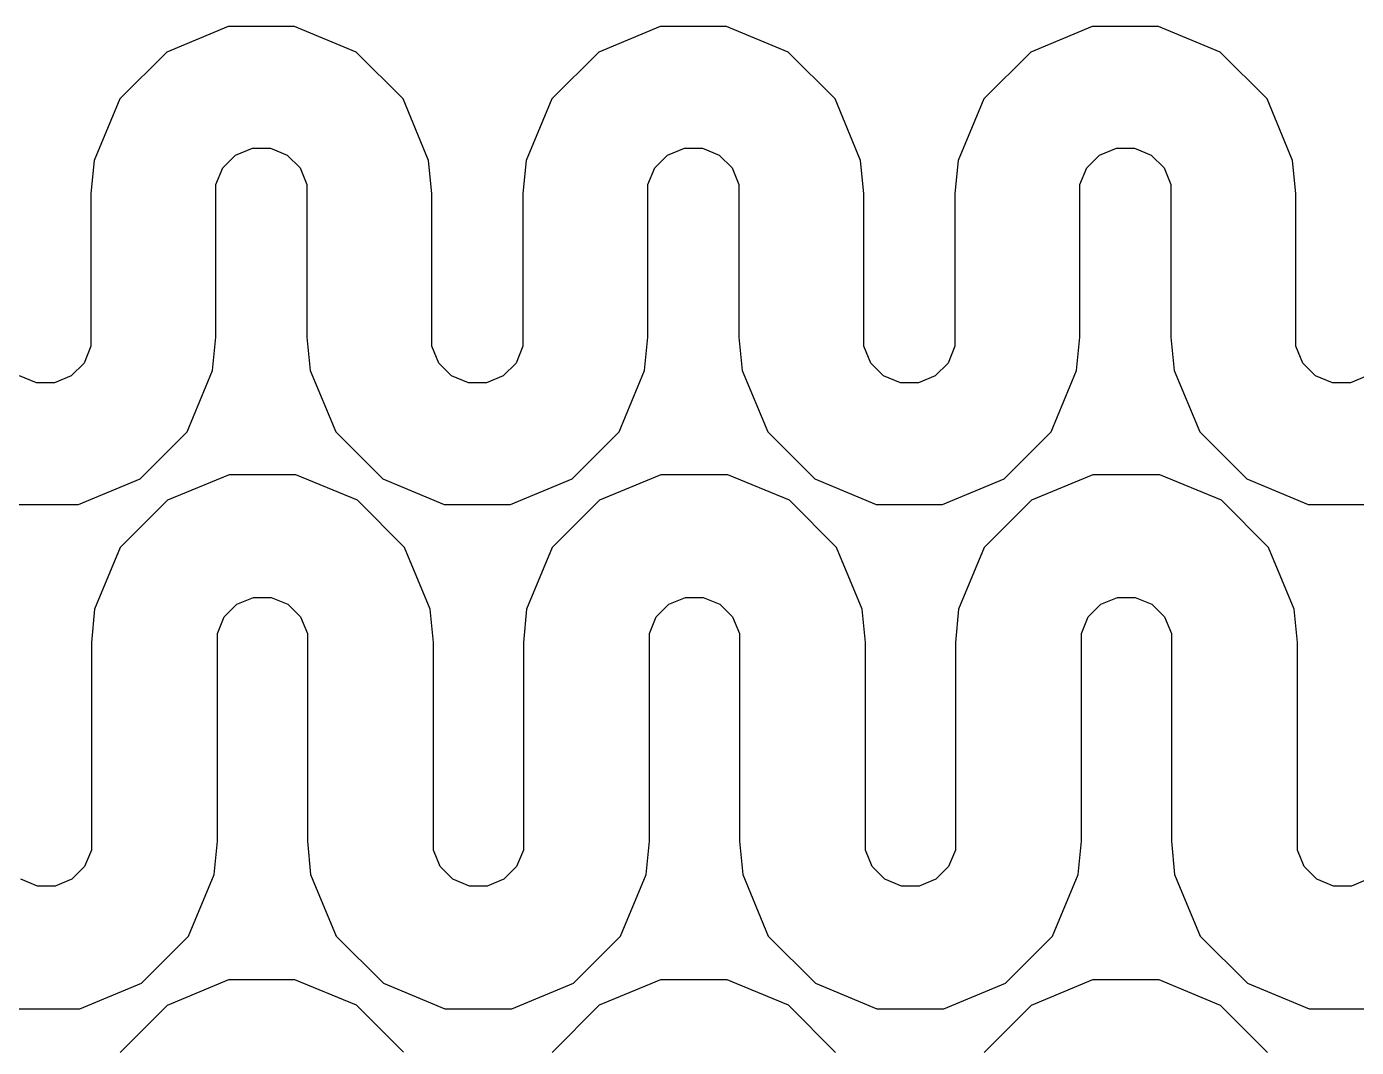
# Model space of a CAD drawing. Header units: metres. Extents: x 0 to 117, y 0 to 64.
# Drawn here: x 59.121 to 63.812, y 32.18 to 35.783 of the extents above; entities that cross this region are included whole.
import ezdxf

# ---------------------------------------------------------------- set-up
doc = ezdxf.new("R2010")
doc.units = ezdxf.units.M

msp = doc.modelspace()

# ---------------------------------------------------------------- linework, layer by layer
for points in [[(63.85, 34.5501), (63.7908, 34.5255), (63.7271, 34.5255), (63.6679, 34.5501), (63.6227, 34.5953), (63.5983, 34.6542), (63.5983, 35.193), (63.5983, 35.193), (63.5983, 35.193), (63.5983, 35.193), (63.5866, 35.3101), (63.5866, 35.3101), (63.5866, 35.3101), (63.5866, 35.3101), (63.5866, 35.3101), (63.5866, 35.3101), (63.5866, 35.3101), (63.5866, 35.3101), (63.497, 35.527), (63.497, 35.527), (63.497, 35.527), (63.497, 35.527), (63.497, 35.527), (63.497, 35.527), (63.497, 35.527), (63.497, 35.527), (63.497, 35.527), (63.497, 35.527), (63.3311, 35.6928), (63.3311, 35.6928), (63.3311, 35.6928), (63.3311, 35.6928), (63.3311, 35.6928), (63.3311, 35.6928), (63.3311, 35.6928), (63.3311, 35.6928), (63.3311, 35.6928), (63.3311, 35.6928), (63.1142, 35.7825), (63.1142, 35.7825), (63.1142, 35.7825), (63.1142, 35.7825), (63.1142, 35.7825), (63.1142, 35.7825), (63.1142, 35.7825), (63.1142, 35.7825), (63.1142, 35.7825), (63.1142, 35.7825), (62.8797, 35.7825), (62.8797, 35.7825), (62.8797, 35.7825), (62.8797, 35.7825), (62.8797, 35.7825), (62.8797, 35.7825), (62.8797, 35.7825), (62.8797, 35.7825), (62.8797, 35.7825), (62.8797, 35.7825), (62.6628, 35.6928), (62.6628, 35.6928), (62.6628, 35.6928), (62.6628, 35.6928), (62.6628, 35.6928), (62.6628, 35.6928), (62.6628, 35.6928), (62.6628, 35.6928), (62.6628, 35.6928), (62.6628, 35.6928), (62.497, 35.527), (62.497, 35.527), (62.497, 35.527), (62.497, 35.527), (62.497, 35.527), (62.497, 35.527), (62.497, 35.527), (62.497, 35.527), (62.497, 35.527), (62.497, 35.527), (62.4073, 35.3101), (62.4073, 35.3101), (62.4073, 35.3101), (62.4073, 35.3101), (62.4073, 35.3101), (62.4073, 35.3101), (62.4073, 35.3101), (62.4073, 35.3101), (62.3956, 35.193), (62.3956, 35.193), (62.3956, 35.193), (62.3956, 35.193), (62.3956, 34.6542), (62.3712, 34.5953), (62.326, 34.5501), (62.2668, 34.5255), (62.2031, 34.5255), (62.1439, 34.5501), (62.0987, 34.5953), (62.0743, 34.6542), (62.0743, 35.193), (62.0743, 35.193), (62.0743, 35.193), (62.0743, 35.193), (62.0626, 35.3101), (62.0626, 35.3101), (62.0626, 35.3101), (62.0626, 35.3101), (62.0626, 35.3101), (62.0626, 35.3101), (62.0626, 35.3101), (62.0626, 35.3101), (61.973, 35.527), (61.973, 35.527), (61.973, 35.527), (61.973, 35.527), (61.973, 35.527), (61.973, 35.527), (61.973, 35.527), (61.973, 35.527), (61.973, 35.527), (61.973, 35.527), (61.8071, 35.6928), (61.8071, 35.6928), (61.8071, 35.6928), (61.8071, 35.6928), (61.8071, 35.6928), (61.8071, 35.6928), (61.8071, 35.6928), (61.8071, 35.6928), (61.8071, 35.6928), (61.8071, 35.6928), (61.5902, 35.7825), (61.5902, 35.7825), (61.5902, 35.7825), (61.5902, 35.7825), (61.5902, 35.7825), (61.5902, 35.7825), (61.5902, 35.7825), (61.5902, 35.7825), (61.5902, 35.7825), (61.5902, 35.7825), (61.3557, 35.7825), (61.3557, 35.7825), (61.3557, 35.7825), (61.3557, 35.7825), (61.3557, 35.7825), (61.3557, 35.7825), (61.3557, 35.7825), (61.3557, 35.7825), (61.3557, 35.7825), (61.3557, 35.7825), (61.1388, 35.6928), (61.1388, 35.6928), (61.1388, 35.6928), (61.1388, 35.6928), (61.1388, 35.6928), (61.1388, 35.6928), (61.1388, 35.6928), (61.1388, 35.6928), (61.1388, 35.6928), (61.1388, 35.6928), (60.973, 35.527), (60.973, 35.527), (60.973, 35.527), (60.973, 35.527), (60.973, 35.527), (60.973, 35.527), (60.973, 35.527), (60.973, 35.527), (60.973, 35.527), (60.973, 35.527), (60.8833, 35.3101), (60.8833, 35.3101), (60.8833, 35.3101), (60.8833, 35.3101), (60.8833, 35.3101), (60.8833, 35.3101), (60.8833, 35.3101), (60.8833, 35.3101), (60.8716, 35.193), (60.8716, 35.193), (60.8716, 35.193), (60.8716, 35.193), (60.8716, 34.6542), (60.8472, 34.5953), (60.802, 34.5501), (60.7428, 34.5255), (60.6791, 34.5255), (60.6199, 34.5501), (60.5747, 34.5953), (60.5503, 34.6542), (60.5503, 35.193), (60.5503, 35.193), (60.5503, 35.193), (60.5503, 35.193), (60.5386, 35.3101), (60.5386, 35.3101), (60.5386, 35.3101), (60.5386, 35.3101), (60.5386, 35.3101), (60.5386, 35.3101), (60.5386, 35.3101), (60.5386, 35.3101), (60.449, 35.527), (60.449, 35.527), (60.449, 35.527), (60.449, 35.527), (60.449, 35.527), (60.449, 35.527), (60.449, 35.527), (60.449, 35.527), (60.449, 35.527), (60.449, 35.527), (60.2831, 35.6928), (60.2831, 35.6928), (60.2831, 35.6928), (60.2831, 35.6928), (60.2831, 35.6928), (60.2831, 35.6928), (60.2831, 35.6928), (60.2831, 35.6928), (60.2831, 35.6928), (60.2831, 35.6928), (60.0662, 35.7825), (60.0662, 35.7825), (60.0662, 35.7825), (60.0662, 35.7825), (60.0662, 35.7825), (60.0662, 35.7825), (60.0662, 35.7825), (60.0662, 35.7825), (60.0662, 35.7825), (60.0662, 35.7825), (59.8317, 35.7825), (59.8317, 35.7825), (59.8317, 35.7825), (59.8317, 35.7825), (59.8317, 35.7825), (59.8317, 35.7825), (59.8317, 35.7825), (59.8317, 35.7825), (59.8317, 35.7825), (59.8317, 35.7825), (59.6148, 35.6928), (59.6148, 35.6928), (59.6148, 35.6928), (59.6148, 35.6928), (59.6148, 35.6928), (59.6148, 35.6928), (59.6148, 35.6928), (59.6148, 35.6928), (59.6148, 35.6928), (59.6148, 35.6928), (59.449, 35.527), (59.449, 35.527), (59.449, 35.527), (59.449, 35.527), (59.449, 35.527), (59.449, 35.527), (59.449, 35.527), (59.449, 35.527), (59.449, 35.527), (59.449, 35.527), (59.3593, 35.3101), (59.3593, 35.3101), (59.3593, 35.3101), (59.3593, 35.3101), (59.3593, 35.3101), (59.3593, 35.3101), (59.3593, 35.3101), (59.3593, 35.3101), (59.3476, 35.193), (59.3476, 35.193), (59.3476, 35.193), (59.3476, 35.193), (59.3476, 34.6542), (59.3232, 34.5953), (59.278, 34.5501), (59.2188, 34.5257), (59.1551, 34.5257), (59.0959, 34.5501)], [(59.0697, 34.0964), (59.3042, 34.0964), (59.3042, 34.0964), (59.3042, 34.0964), (59.3042, 34.0964), (59.3042, 34.0964), (59.3042, 34.0964), (59.3042, 34.0964), (59.3042, 34.0964), (59.3042, 34.0964), (59.3042, 34.0964), (59.5211, 34.1864), (59.5211, 34.1864), (59.5211, 34.1864), (59.5211, 34.1864), (59.5211, 34.1864), (59.5211, 34.1864), (59.5211, 34.1864), (59.5211, 34.1864), (59.5211, 34.1864), (59.5211, 34.1864), (59.687, 34.3522), (59.687, 34.3522), (59.687, 34.3522), (59.687, 34.3522), (59.687, 34.3522), (59.687, 34.3522), (59.687, 34.3522), (59.687, 34.3522), (59.687, 34.3522), (59.687, 34.3522), (59.7766, 34.5689), (59.7766, 34.5689), (59.7766, 34.5689), (59.7766, 34.5689), (59.7766, 34.5689), (59.7766, 34.5689), (59.7766, 34.5689), (59.7766, 34.5689), (59.7883, 34.6862), (59.7883, 34.6862), (59.7883, 34.6862), (59.7883, 34.6862), (59.7883, 35.225), (59.8127, 35.2842), (59.8579, 35.3291), (59.9171, 35.3537), (59.9811, 35.3535), (60.04, 35.3291), (60.0852, 35.2839), (60.1096, 35.2247), (60.1096, 34.6862), (60.1096, 34.6862), (60.1096, 34.6862), (60.1096, 34.6862), (60.1213, 34.5689), (60.1213, 34.5689), (60.1213, 34.5689), (60.1213, 34.5689), (60.1213, 34.5689), (60.1213, 34.5689), (60.1213, 34.5689), (60.1213, 34.5689), (60.211, 34.3522), (60.211, 34.3522), (60.211, 34.3522), (60.211, 34.3522), (60.211, 34.3522), (60.211, 34.3522), (60.211, 34.3522), (60.211, 34.3522), (60.211, 34.3522), (60.211, 34.3522), (60.3768, 34.1864), (60.3768, 34.1864), (60.3768, 34.1864), (60.3768, 34.1864), (60.3768, 34.1864), (60.3768, 34.1864), (60.3768, 34.1864), (60.3768, 34.1864), (60.3768, 34.1864), (60.3768, 34.1864), (60.5937, 34.0964), (60.5937, 34.0964), (60.5937, 34.0964), (60.5937, 34.0964), (60.5937, 34.0964), (60.5937, 34.0964), (60.5937, 34.0964), (60.5937, 34.0964), (60.5937, 34.0964), (60.5937, 34.0964), (60.8282, 34.0964), (60.8282, 34.0964), (60.8282, 34.0964), (60.8282, 34.0964), (60.8282, 34.0964), (60.8282, 34.0964), (60.8282, 34.0964), (60.8282, 34.0964), (60.8282, 34.0964), (60.8282, 34.0964), (61.0451, 34.1864), (61.0451, 34.1864), (61.0451, 34.1864), (61.0451, 34.1864), (61.0451, 34.1864), (61.0451, 34.1864), (61.0451, 34.1864), (61.0451, 34.1864), (61.0451, 34.1864), (61.0451, 34.1864), (61.211, 34.3522), (61.211, 34.3522), (61.211, 34.3522), (61.211, 34.3522), (61.211, 34.3522), (61.211, 34.3522), (61.211, 34.3522), (61.211, 34.3522), (61.211, 34.3522), (61.211, 34.3522), (61.3006, 34.5689), (61.3006, 34.5689), (61.3006, 34.5689), (61.3006, 34.5689), (61.3006, 34.5689), (61.3006, 34.5689), (61.3006, 34.5689), (61.3006, 34.5689), (61.3123, 34.6862), (61.3123, 34.6862), (61.3123, 34.6862), (61.3123, 34.6862), (61.3123, 35.225), (61.3367, 35.2839), (61.3819, 35.3291), (61.4411, 35.3535), (61.5048, 35.3535), (61.564, 35.3291), (61.6092, 35.2839), (61.6336, 35.225), (61.6336, 34.6862), (61.6336, 34.6862), (61.6336, 34.6862), (61.6336, 34.6862), (61.6453, 34.5689), (61.6453, 34.5689), (61.6453, 34.5689), (61.6453, 34.5689), (61.6453, 34.5689), (61.6453, 34.5689), (61.6453, 34.5689), (61.6453, 34.5689), (61.735, 34.3522), (61.735, 34.3522), (61.735, 34.3522), (61.735, 34.3522), (61.735, 34.3522), (61.735, 34.3522), (61.735, 34.3522), (61.735, 34.3522), (61.735, 34.3522), (61.735, 34.3522), (61.9008, 34.1864), (61.9008, 34.1864), (61.9008, 34.1864), (61.9008, 34.1864), (61.9008, 34.1864), (61.9008, 34.1864), (61.9008, 34.1864), (61.9008, 34.1864), (61.9008, 34.1864), (61.9008, 34.1864), (62.1177, 34.0964), (62.1177, 34.0964), (62.1177, 34.0964), (62.1177, 34.0964), (62.1177, 34.0964), (62.1177, 34.0964), (62.1177, 34.0964), (62.1177, 34.0964), (62.1177, 34.0964), (62.1177, 34.0964), (62.3522, 34.0964), (62.3522, 34.0964), (62.3522, 34.0964), (62.3522, 34.0964), (62.3522, 34.0964), (62.3522, 34.0964), (62.3522, 34.0964), (62.3522, 34.0964), (62.3522, 34.0964), (62.3522, 34.0964), (62.5691, 34.1864), (62.5691, 34.1864), (62.5691, 34.1864), (62.5691, 34.1864), (62.5691, 34.1864), (62.5691, 34.1864), (62.5691, 34.1864), (62.5691, 34.1864), (62.5691, 34.1864), (62.5691, 34.1864), (62.735, 34.3522), (62.735, 34.3522), (62.735, 34.3522), (62.735, 34.3522), (62.735, 34.3522), (62.735, 34.3522), (62.735, 34.3522), (62.735, 34.3522), (62.735, 34.3522), (62.735, 34.3522), (62.8246, 34.5689), (62.8246, 34.5689), (62.8246, 34.5689), (62.8246, 34.5689), (62.8246, 34.5689), (62.8246, 34.5689), (62.8246, 34.5689), (62.8246, 34.5689), (62.8363, 34.6862), (62.8363, 34.6862), (62.8363, 34.6862), (62.8363, 34.6862), (62.8363, 35.225), (62.8607, 35.2839), (62.9059, 35.3291), (62.9651, 35.3535), (63.0288, 35.3535), (63.088, 35.3291), (63.1332, 35.2839), (63.1576, 35.225), (63.1576, 34.6862), (63.1576, 34.6862), (63.1576, 34.6862), (63.1576, 34.6862), (63.1693, 34.5689), (63.1693, 34.5689), (63.1693, 34.5689), (63.1693, 34.5689), (63.1693, 34.5689), (63.1693, 34.5689), (63.1693, 34.5689), (63.1693, 34.5689), (63.259, 34.3522), (63.259, 34.3522), (63.259, 34.3522), (63.259, 34.3522), (63.259, 34.3522), (63.259, 34.3522), (63.259, 34.3522), (63.259, 34.3522), (63.259, 34.3522), (63.259, 34.3522), (63.4248, 34.1864), (63.4248, 34.1864), (63.4248, 34.1864), (63.4248, 34.1864), (63.4248, 34.1864), (63.4248, 34.1864), (63.4248, 34.1864), (63.4248, 34.1864), (63.4248, 34.1864), (63.4248, 34.1864), (63.6417, 34.0964), (63.6417, 34.0964), (63.6417, 34.0964), (63.6417, 34.0964), (63.6417, 34.0964), (63.6417, 34.0964), (63.6417, 34.0964), (63.6417, 34.0964), (63.6417, 34.0964), (63.6417, 34.0964), (63.8762, 34.0964)], [(63.8523, 32.7736), (63.7939, 32.7495), (63.7309, 32.7495), (63.6725, 32.7736), (63.6278, 32.8183), (63.6036, 32.8767), (63.6036, 33.6095), (63.6036, 33.6095), (63.6036, 33.6095), (63.6036, 33.6095), (63.592, 33.7271), (63.592, 33.7271), (63.592, 33.7271), (63.592, 33.7271), (63.592, 33.7271), (63.592, 33.7271), (63.592, 33.7271), (63.592, 33.7271), (63.5018, 33.9446), (63.5018, 33.9446), (63.5018, 33.9446), (63.5018, 33.9446), (63.5018, 33.9446), (63.5018, 33.9446), (63.5018, 33.9446), (63.5018, 33.9446), (63.5018, 33.9446), (63.5018, 33.9446), (63.3354, 34.1109), (63.3354, 34.1109), (63.3354, 34.1109), (63.3354, 34.1109), (63.3354, 34.1109), (63.3354, 34.1109), (63.3354, 34.1109), (63.3354, 34.1109), (63.3354, 34.1109), (63.3354, 34.1109), (63.118, 34.2011), (63.118, 34.2011), (63.118, 34.2011), (63.118, 34.2011), (63.118, 34.2011), (63.118, 34.2011), (63.118, 34.2011), (63.118, 34.2011), (63.118, 34.2011), (63.118, 34.2011), (62.8825, 34.2011), (62.8825, 34.2011), (62.8825, 34.2011), (62.8825, 34.2011), (62.8825, 34.2011), (62.8825, 34.2011), (62.8825, 34.2011), (62.8825, 34.2011), (62.8825, 34.2011), (62.8825, 34.2011), (62.6651, 34.1109), (62.6651, 34.1109), (62.6651, 34.1109), (62.6651, 34.1109), (62.6651, 34.1109), (62.6651, 34.1109), (62.6651, 34.1109), (62.6651, 34.1109), (62.6651, 34.1109), (62.6651, 34.1109), (62.4987, 33.9446), (62.4987, 33.9446), (62.4987, 33.9446), (62.4987, 33.9446), (62.4987, 33.9446), (62.4987, 33.9446), (62.4987, 33.9446), (62.4987, 33.9446), (62.4987, 33.9446), (62.4987, 33.9446), (62.4086, 33.7271), (62.4086, 33.7271), (62.4086, 33.7271), (62.4086, 33.7271), (62.4086, 33.7271), (62.4086, 33.7271), (62.4086, 33.7271), (62.4086, 33.7271), (62.3971, 33.6093), (62.3971, 33.6093), (62.3971, 33.6093), (62.3971, 33.6093), (62.3971, 32.8767), (62.373, 32.8183), (62.3283, 32.7736), (62.2699, 32.7495), (62.2069, 32.7495), (62.1485, 32.7736), (62.1038, 32.8183), (62.0796, 32.8767), (62.0796, 33.6093), (62.0796, 33.6093), (62.0796, 33.6093), (62.0796, 33.6093), (62.068, 33.7271), (62.068, 33.7271), (62.068, 33.7271), (62.068, 33.7271), (62.068, 33.7271), (62.068, 33.7271), (62.068, 33.7271), (62.068, 33.7271), (61.978, 33.9446), (61.978, 33.9446), (61.978, 33.9446), (61.978, 33.9446), (61.978, 33.9446), (61.978, 33.9446), (61.978, 33.9446), (61.978, 33.9446), (61.978, 33.9446), (61.978, 33.9446), (61.8114, 34.1109), (61.8114, 34.1109), (61.8114, 34.1109), (61.8114, 34.1109), (61.8114, 34.1109), (61.8114, 34.1109), (61.8114, 34.1109), (61.8114, 34.1109), (61.8114, 34.1109), (61.8114, 34.1109), (61.594, 34.2011), (61.594, 34.2011), (61.594, 34.2011), (61.594, 34.2011), (61.594, 34.2011), (61.594, 34.2011), (61.594, 34.2011), (61.594, 34.2011), (61.594, 34.2011), (61.594, 34.2011), (61.3585, 34.2011), (61.3585, 34.2011), (61.3585, 34.2011), (61.3585, 34.2011), (61.3585, 34.2011), (61.3585, 34.2011), (61.3585, 34.2011), (61.3585, 34.2011), (61.3585, 34.2011), (61.3585, 34.2011), (61.1411, 34.1109), (61.1411, 34.1109), (61.1411, 34.1109), (61.1411, 34.1109), (61.1411, 34.1109), (61.1411, 34.1109), (61.1411, 34.1109), (61.1411, 34.1109), (61.1411, 34.1109), (61.1411, 34.1109), (60.9747, 33.9446), (60.9747, 33.9446), (60.9747, 33.9446), (60.9747, 33.9446), (60.9747, 33.9446), (60.9747, 33.9446), (60.9747, 33.9446), (60.9747, 33.9446), (60.9747, 33.9446), (60.9747, 33.9446), (60.8846, 33.7271), (60.8846, 33.7271), (60.8846, 33.7271), (60.8846, 33.7271), (60.8846, 33.7271), (60.8846, 33.7271), (60.8846, 33.7271), (60.8846, 33.7271), (60.8731, 33.6093), (60.8731, 33.6093), (60.8731, 33.6093), (60.8731, 33.6093), (60.8731, 32.8767), (60.849, 32.8183), (60.8043, 32.7736), (60.7459, 32.7495), (60.6829, 32.7495), (60.6245, 32.7736), (60.5798, 32.8183), (60.5556, 32.8767), (60.5556, 33.6093), (60.5556, 33.6093), (60.5556, 33.6093), (60.5556, 33.6093), (60.544, 33.7271), (60.544, 33.7271), (60.544, 33.7271), (60.544, 33.7271), (60.544, 33.7271), (60.544, 33.7271), (60.544, 33.7271), (60.544, 33.7271), (60.454, 33.9446), (60.454, 33.9446), (60.454, 33.9446), (60.454, 33.9446), (60.454, 33.9446), (60.454, 33.9446), (60.454, 33.9446), (60.454, 33.9446), (60.454, 33.9446), (60.454, 33.9446), (60.2874, 34.1109), (60.2874, 34.1109), (60.2874, 34.1109), (60.2874, 34.1109), (60.2874, 34.1109), (60.2874, 34.1109), (60.2874, 34.1109), (60.2874, 34.1109), (60.2874, 34.1109), (60.2874, 34.1109), (60.07, 34.2008), (60.07, 34.2008), (60.07, 34.2008), (60.07, 34.2008), (60.07, 34.2008), (60.07, 34.2008), (60.07, 34.2008), (60.07, 34.2008), (60.07, 34.2008), (60.07, 34.2008), (59.8348, 34.2008), (59.8348, 34.2008), (59.8348, 34.2008), (59.8348, 34.2008), (59.8348, 34.2008), (59.8348, 34.2008), (59.8348, 34.2008), (59.8348, 34.2008), (59.8348, 34.2008), (59.8348, 34.2008), (59.6171, 34.1109), (59.6171, 34.1109), (59.6171, 34.1109), (59.6171, 34.1109), (59.6171, 34.1109), (59.6171, 34.1109), (59.6171, 34.1109), (59.6171, 34.1109), (59.6171, 34.1109), (59.6171, 34.1109), (59.4507, 33.9446), (59.4507, 33.9446), (59.4507, 33.9446), (59.4507, 33.9446), (59.4507, 33.9446), (59.4507, 33.9446), (59.4507, 33.9446), (59.4507, 33.9446), (59.4507, 33.9446), (59.4507, 33.9446), (59.3606, 33.7271), (59.3606, 33.7271), (59.3606, 33.7271), (59.3606, 33.7271), (59.3606, 33.7271), (59.3606, 33.7271), (59.3606, 33.7271), (59.3606, 33.7271), (59.3491, 33.6093), (59.3491, 33.6093), (59.3491, 33.6093), (59.3491, 33.6093), (59.3491, 32.8767), (59.325, 32.8183), (59.2803, 32.7736), (59.2219, 32.7495), (59.1589, 32.7495), (59.1005, 32.7736)], [(59.0728, 32.3167), (59.308, 32.3167), (59.308, 32.3167), (59.308, 32.3167), (59.308, 32.3167), (59.308, 32.3167), (59.308, 32.3167), (59.308, 32.3167), (59.308, 32.3167), (59.308, 32.3167), (59.308, 32.3167), (59.5254, 32.4066), (59.5254, 32.4066), (59.5254, 32.4066), (59.5254, 32.4066), (59.5254, 32.4066), (59.5254, 32.4066), (59.5254, 32.4066), (59.5254, 32.4066), (59.5254, 32.4066), (59.5254, 32.4066), (59.692, 32.5732), (59.692, 32.5732), (59.692, 32.5732), (59.692, 32.5732), (59.692, 32.5732), (59.692, 32.5732), (59.692, 32.5732), (59.692, 32.5732), (59.692, 32.5732), (59.692, 32.5732), (59.782, 32.7906), (59.782, 32.7906), (59.782, 32.7906), (59.782, 32.7906), (59.782, 32.7906), (59.782, 32.7906), (59.782, 32.7906), (59.782, 32.7906), (59.7936, 32.9082), (59.7936, 32.9082), (59.7936, 32.9082), (59.7936, 32.9082), (59.7936, 33.641), (59.8178, 33.6992), (59.8625, 33.7439), (59.9209, 33.768), (59.9839, 33.768), (60.0423, 33.7439), (60.087, 33.6992), (60.1111, 33.641), (60.1111, 32.9082), (60.1111, 32.9082), (60.1111, 32.9082), (60.1111, 32.9082), (60.1226, 32.7906), (60.1226, 32.7906), (60.1226, 32.7906), (60.1226, 32.7906), (60.1226, 32.7906), (60.1226, 32.7906), (60.1226, 32.7906), (60.1226, 32.7906), (60.2127, 32.5732), (60.2127, 32.5732), (60.2127, 32.5732), (60.2127, 32.5732), (60.2127, 32.5732), (60.2127, 32.5732), (60.2127, 32.5732), (60.2127, 32.5732), (60.2127, 32.5732), (60.2127, 32.5732), (60.3791, 32.4066), (60.3791, 32.4066), (60.3791, 32.4066), (60.3791, 32.4066), (60.3791, 32.4066), (60.3791, 32.4066), (60.3791, 32.4066), (60.3791, 32.4066), (60.3791, 32.4066), (60.3791, 32.4066), (60.5965, 32.3167), (60.5965, 32.3167), (60.5965, 32.3167), (60.5965, 32.3167), (60.5965, 32.3167), (60.5965, 32.3167), (60.5965, 32.3167), (60.5965, 32.3167), (60.5965, 32.3167), (60.5965, 32.3167), (60.832, 32.3167), (60.832, 32.3167), (60.832, 32.3167), (60.832, 32.3167), (60.832, 32.3167), (60.832, 32.3167), (60.832, 32.3167), (60.832, 32.3167), (60.832, 32.3167), (60.832, 32.3167), (61.0494, 32.4066), (61.0494, 32.4066), (61.0494, 32.4066), (61.0494, 32.4066), (61.0494, 32.4066), (61.0494, 32.4066), (61.0494, 32.4066), (61.0494, 32.4066), (61.0494, 32.4066), (61.0494, 32.4066), (61.216, 32.5732), (61.216, 32.5732), (61.216, 32.5732), (61.216, 32.5732), (61.216, 32.5732), (61.216, 32.5732), (61.216, 32.5732), (61.216, 32.5732), (61.216, 32.5732), (61.216, 32.5732), (61.306, 32.7906), (61.306, 32.7906), (61.306, 32.7906), (61.306, 32.7906), (61.306, 32.7906), (61.306, 32.7906), (61.306, 32.7906), (61.306, 32.7906), (61.3176, 32.9082), (61.3176, 32.9082), (61.3176, 32.9082), (61.3176, 32.9082), (61.3176, 33.641), (61.3418, 33.6992), (61.3865, 33.7439), (61.4449, 33.768), (61.5079, 33.768), (61.5663, 33.7439), (61.611, 33.6992), (61.6351, 33.641), (61.6351, 32.9082), (61.6351, 32.9082), (61.6351, 32.9082), (61.6351, 32.9082), (61.6468, 32.7906), (61.6468, 32.7906), (61.6468, 32.7906), (61.6468, 32.7906), (61.6468, 32.7906), (61.6468, 32.7906), (61.6468, 32.7906), (61.6468, 32.7906), (61.7367, 32.5732), (61.7367, 32.5732), (61.7367, 32.5732), (61.7367, 32.5732), (61.7367, 32.5732), (61.7367, 32.5732), (61.7367, 32.5732), (61.7367, 32.5732), (61.7367, 32.5732), (61.7367, 32.5732), (61.9031, 32.4068), (61.9031, 32.4068), (61.9031, 32.4068), (61.9031, 32.4068), (61.9031, 32.4068), (61.9031, 32.4068), (61.9031, 32.4068), (61.9031, 32.4068), (61.9031, 32.4068), (61.9031, 32.4068), (62.1205, 32.3167), (62.1205, 32.3167), (62.1205, 32.3167), (62.1205, 32.3167), (62.1205, 32.3167), (62.1205, 32.3167), (62.1205, 32.3167), (62.1205, 32.3167), (62.1205, 32.3167), (62.1205, 32.3167), (62.356, 32.3167), (62.356, 32.3167), (62.356, 32.3167), (62.356, 32.3167), (62.356, 32.3167), (62.356, 32.3167), (62.356, 32.3167), (62.356, 32.3167), (62.356, 32.3167), (62.356, 32.3167), (62.5734, 32.4068), (62.5734, 32.4068), (62.5734, 32.4068), (62.5734, 32.4068), (62.5734, 32.4068), (62.5734, 32.4068), (62.5734, 32.4068), (62.5734, 32.4068), (62.5734, 32.4068), (62.5734, 32.4068), (62.74, 32.5732), (62.74, 32.5732), (62.74, 32.5732), (62.74, 32.5732), (62.74, 32.5732), (62.74, 32.5732), (62.74, 32.5732), (62.74, 32.5732), (62.74, 32.5732), (62.74, 32.5732), (62.83, 32.7906), (62.83, 32.7906), (62.83, 32.7906), (62.83, 32.7906), (62.83, 32.7906), (62.83, 32.7906), (62.83, 32.7906), (62.83, 32.7906), (62.8416, 32.9082), (62.8416, 32.9082), (62.8416, 32.9082), (62.8416, 32.9082), (62.8416, 33.641), (62.8658, 33.6992), (62.9105, 33.7439), (62.9689, 33.768), (63.0319, 33.768), (63.0903, 33.7439), (63.135, 33.6992), (63.1591, 33.641), (63.1591, 32.9082), (63.1591, 32.9082), (63.1591, 32.9082), (63.1591, 32.9082), (63.1706, 32.7906), (63.1706, 32.7906), (63.1706, 32.7906), (63.1706, 32.7906), (63.1706, 32.7906), (63.1706, 32.7906), (63.1706, 32.7906), (63.1706, 32.7906), (63.2607, 32.5732), (63.2607, 32.5732), (63.2607, 32.5732), (63.2607, 32.5732), (63.2607, 32.5732), (63.2607, 32.5732), (63.2607, 32.5732), (63.2607, 32.5732), (63.2607, 32.5732), (63.2607, 32.5732), (63.4271, 32.4066), (63.4271, 32.4066), (63.4271, 32.4066), (63.4271, 32.4066), (63.4271, 32.4066), (63.4271, 32.4066), (63.4271, 32.4066), (63.4271, 32.4066), (63.4271, 32.4066), (63.4271, 32.4066), (63.6448, 32.3167), (63.6448, 32.3167), (63.6448, 32.3167), (63.6448, 32.3167), (63.6448, 32.3167), (63.6448, 32.3167), (63.6448, 32.3167), (63.6448, 32.3167), (63.6448, 32.3167), (63.6448, 32.3167), (63.88, 32.3167)], [(60.4502, 32.1628), (60.2844, 32.3286), (60.2844, 32.3286), (60.2844, 32.3286), (60.2844, 32.3286), (60.2844, 32.3286), (60.2844, 32.3286), (60.2844, 32.3286), (60.2844, 32.3286), (60.2844, 32.3286), (60.2844, 32.3286), (60.0674, 32.4183), (60.0674, 32.4183), (60.0674, 32.4183), (60.0674, 32.4183), (60.0674, 32.4183), (60.0674, 32.4183), (60.0674, 32.4183), (60.0674, 32.4183), (60.0674, 32.4183), (60.0674, 32.4183), (59.833, 32.4183), (59.833, 32.4183), (59.833, 32.4183), (59.833, 32.4183), (59.833, 32.4183), (59.833, 32.4183), (59.833, 32.4183), (59.833, 32.4183), (59.833, 32.4183), (59.833, 32.4183), (59.6163, 32.3284), (59.6163, 32.3284), (59.6163, 32.3284), (59.6163, 32.3284), (59.6163, 32.3284), (59.6163, 32.3284), (59.6163, 32.3284), (59.6163, 32.3284), (59.6163, 32.3284), (59.6163, 32.3284), (59.4505, 32.1625)], [(61.9742, 32.1625), (61.8084, 32.3286), (61.8084, 32.3286), (61.8084, 32.3286), (61.8084, 32.3286), (61.8084, 32.3286), (61.8084, 32.3286), (61.8084, 32.3286), (61.8084, 32.3286), (61.8084, 32.3286), (61.8084, 32.3286), (61.5917, 32.4183), (61.5917, 32.4183), (61.5917, 32.4183), (61.5917, 32.4183), (61.5917, 32.4183), (61.5917, 32.4183), (61.5917, 32.4183), (61.5917, 32.4183), (61.5917, 32.4183), (61.5917, 32.4183), (61.357, 32.4183), (61.357, 32.4183), (61.357, 32.4183), (61.357, 32.4183), (61.357, 32.4183), (61.357, 32.4183), (61.357, 32.4183), (61.357, 32.4183), (61.357, 32.4183), (61.357, 32.4183), (61.1403, 32.3286), (61.1403, 32.3286), (61.1403, 32.3286), (61.1403, 32.3286), (61.1403, 32.3286), (61.1403, 32.3286), (61.1403, 32.3286), (61.1403, 32.3286), (61.1403, 32.3286), (61.1403, 32.3286), (60.9745, 32.1625)], [(63.4982, 32.1625), (63.3324, 32.3284), (63.3324, 32.3284), (63.3324, 32.3284), (63.3324, 32.3284), (63.3324, 32.3284), (63.3324, 32.3284), (63.3324, 32.3284), (63.3324, 32.3284), (63.3324, 32.3284), (63.3324, 32.3284), (63.1157, 32.4183), (63.1157, 32.4183), (63.1157, 32.4183), (63.1157, 32.4183), (63.1157, 32.4183), (63.1157, 32.4183), (63.1157, 32.4183), (63.1157, 32.4183), (63.1157, 32.4183), (63.1157, 32.4183), (62.881, 32.4183), (62.881, 32.4183), (62.881, 32.4183), (62.881, 32.4183), (62.881, 32.4183), (62.881, 32.4183), (62.881, 32.4183), (62.881, 32.4183), (62.881, 32.4183), (62.881, 32.4183), (62.6643, 32.3284), (62.6643, 32.3284), (62.6643, 32.3284), (62.6643, 32.3284), (62.6643, 32.3284), (62.6643, 32.3284), (62.6643, 32.3284), (62.6643, 32.3284), (62.6643, 32.3284), (62.6643, 32.3284), (62.4985, 32.1625)]]:
    msp.add_lwpolyline(points)

doc.saveas('drawing.dxf')
